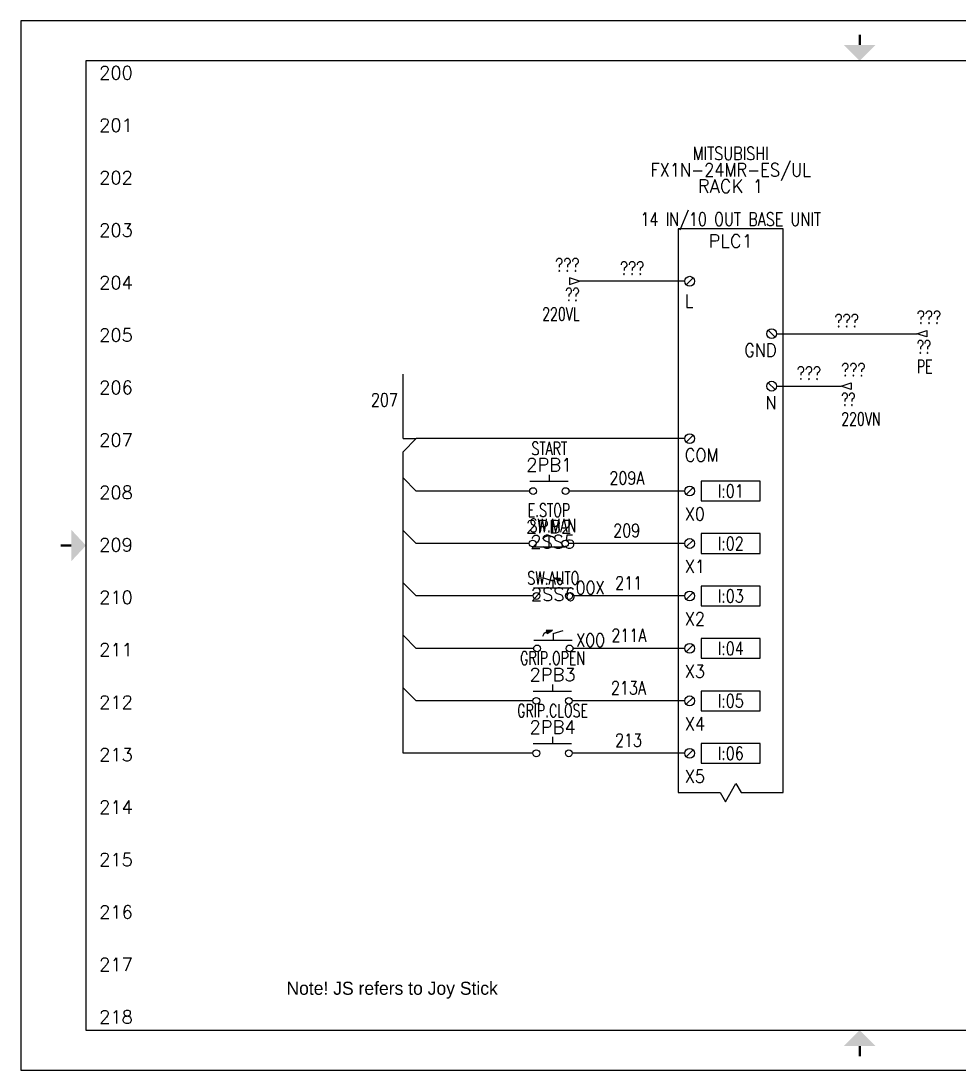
# Model space of a CAD drawing. Extents: x 0 to 22.7, y 0 to 10.
# Drawn here: x 0 to 8.95, y 0 to 10 of the extents above; entities that cross this region are included whole.
import ezdxf
from ezdxf.enums import TextEntityAlignment as Align

# ---------------------------------------------------------------- set-up
doc = ezdxf.new("R2010")
doc.units = 0
doc.header["$MEASUREMENT"] = 0
for name, color, linetype in [('DESC', 1, 'Continuous'), ('GRY_20AWG', 9, 'Continuous'), ('MISC', 2, 'Continuous'), ('SYMS', 7, 'Continuous'), ('TAGS', 51, 'Continuous'), ('TERMS', 4, 'Continuous'), ('Title Block', 7, 'Continuous'), ('Viewport', 7, 'Continuous'), ('WIRENO', 70, 'Continuous'), ('WIREREF_DEST', 61, 'Continuous'), ('XREF', 7, 'Continuous')]:
    doc.layers.add(name, color=color, linetype=linetype)
doc.styles.add('Roman', font='romans')
doc.styles.add('WD', font='romans.shx')

# ---------------------------------------------------------------- blocks, each defined once
blk = doc.blocks.new('ANSI_border_B')
at = {"layer": 'Title Block'}
for p, q in [((0, 10), (0, 0)), ((16, 10), (0, 10)), ((16, 0), (16, 10)), ((0.62, 9.62), (0.62, 0.38)), ((15.38, 9.62), (0.62, 9.62)), ((9.88, 9.62), (9.88, 9.37)), ((15.38, 0.38), (15.38, 9.62)), ((9.88, 9.37), (15.38, 9.37)), ((0.62, 0.38), (15.38, 0.38)), ((0, 0), (16, 0))]:
    blk.add_line(p, q, dxfattribs=at)
at = {"layer": 'Title Block', "const_width": 0.02}
for points in [[(8, 9.87), (8, 9.77)], [(0.38, 5), (0.48, 5)], [(15.62, 5), (15.52, 5)], [(8, 0.13), (8, 0.23)]]:
    blk.add_lwpolyline(points, dxfattribs=at)
at = {"layer": 'Title Block'}
for points in [[(7.85, 9.77), (8.15, 9.77), (8, 9.62)], [(0.48, 4.85), (0.48, 5.15), (0.62, 5)], [(15.52, 4.85), (15.52, 5.15), (15.38, 5)], [(7.85, 0.23), (8.15, 0.23), (8, 0.38)]]:
    blk.add_solid(points, dxfattribs=at)
at = {"layer": 'Title Block', "style": 'Roman'}
blk.add_text('REVISIONS', height=0.065, dxfattribs=at).set_placement((12.5902, 9.4525))
blk = doc.blocks.new('JIC_border_B')
blk.add_blockref('ANSI_border_B', (0, 0))
blk = doc.blocks.new('PLCIO_130F')
at = {"layer": 'SYMS'}
for p, q in [((0.5, 0.5), (-0.5, 0.5)), ((-0.5, 0.5), (-0.5, -4.875)), ((0.5, -4.875), (0.5, 0.5)), ((-0.357, 0.033), (-0.424, -0.033)), ((0.357, -0.467), (0.424, -0.533)), ((0.357, -0.967), (0.424, -1.033)), ((-0.357, -1.467), (-0.424, -1.533)), ((-0.357, -1.967), (-0.424, -2.033)), ((0.281, -1.906), (-0.281, -1.906)), ((-0.281, -1.906), (-0.281, -2.094)), ((0.281, -2.094), (0.281, -1.906)), ((-0.281, -2.094), (0.281, -2.094)), ((-0.357, -2.467), (-0.424, -2.533)), ((0.281, -2.406), (-0.281, -2.406)), ((-0.281, -2.406), (-0.281, -2.594)), ((0.281, -2.594), (0.281, -2.406)), ((-0.281, -2.594), (0.281, -2.594)), ((-0.357, -2.967), (-0.424, -3.033)), ((0.281, -2.906), (-0.281, -2.906)), ((-0.281, -2.906), (-0.281, -3.094)), ((0.281, -3.094), (0.281, -2.906)), ((-0.281, -3.094), (0.281, -3.094)), ((-0.357, -3.467), (-0.424, -3.533)), ((0.281, -3.406), (-0.281, -3.406)), ((-0.281, -3.406), (-0.281, -3.594)), ((0.281, -3.594), (0.281, -3.406)), ((-0.281, -3.594), (0.281, -3.594)), ((-0.357, -3.967), (-0.424, -4.033)), ((0.281, -3.906), (-0.281, -3.906)), ((-0.281, -3.906), (-0.281, -4.094)), ((0.281, -4.094), (0.281, -3.906)), ((-0.281, -4.094), (0.281, -4.094)), ((-0.357, -4.467), (-0.424, -4.533)), ((0.281, -4.406), (-0.281, -4.406)), ((-0.281, -4.406), (-0.281, -4.594)), ((0.281, -4.594), (0.281, -4.406)), ((-0.281, -4.594), (0.281, -4.594)), ((-0.05, -4.962), (0.05, -4.788)), ((0.05, -4.788), (0.1, -4.875)), ((-0.5, -4.875), (-0.1, -4.875)), ((-0.1, -4.875), (-0.05, -4.962)), ((0.1, -4.875), (0.5, -4.875))]:
    blk.add_line(p, q, dxfattribs=at)
for centre in [(-0.391, 0), (0.391, -0.5), (0.391, -1), (-0.391, -1.5), (-0.391, -2), (-0.391, -2.5), (-0.391, -3), (-0.391, -3.5), (-0.391, -4), (-0.391, -4.5)]:
    blk.add_circle(centre, 0.0469, dxfattribs=at)
at = {"layer": 'SYMS', "style": 'WD'}
for tag, width, p in [('INST', 0.8, (0, 1.482)), ('LOC', 0.8, (0, 1.312)), ('MFG', 0.8, (0, 1.156)), ('CAT', 0.9, (0, 1)), ('DESC', 0.8, (0, 0.53))]:
    blk.add_attdef(tag, text='', height=0.125, dxfattribs=dict(at, width=width)).set_placement(p, align=Align.CENTER)
at = {"layer": 'SYMS', "linetype": 'Continuous', "style": 'WD', "flags": 9}
blk.add_attdef('ASSYCODE', text='', height=0.01, dxfattribs=at).set_placement((0.23, 1.071), align=Align.CENTER)
at = {"layer": 'SYMS', "style": 'WD'}
for tag, p in [('LINE1', (0, 0.844)), ('LINE2', (0, 0.688)), ('TAG', (0, 0.322))]:
    blk.add_attdef(tag, text='', height=0.125, dxfattribs=at).set_placement(p, align=Align.CENTER)
at = {"layer": 'SYMS', "style": 'WD', "flags": 1}
for tag, p in [('X4TERM01', (-0.438, 0)), ('X1TERM02', (0.438, -0.5)), ('X1TERM03', (0.438, -1)), ('X4TERM04', (-0.438, -1.5)), ('X4TERM05', (-0.438, -2)), ('X4TERM06', (-0.438, -2.5)), ('X4TERM07', (-0.438, -3)), ('X4TERM08', (-0.438, -3.5)), ('X4TERM09', (-0.438, -4)), ('X4TERM10', (-0.438, -4.5))]:
    blk.add_attdef(tag, p, '', height=0.01, dxfattribs=at)
at = {"layer": 'SYMS', "style": 'WD'}
for tag, width, p in [('TERMDESC01', 0.8, (-0.625, -0.062)), ('TERMDESC02', 0.9, (-0.625, -0.562)), ('TERM02', 0.9, (0.438, -0.594)), ('TERMDESC03', 0.9, (-0.625, -1.062)), ('TERM03', 0.9, (0.438, -1.094)), ('TERMDESC04', 0.8, (-0.625, -1.562)), ('TERMDESC05', 0.9, (-0.625, -2.062)), ('TERMDESC06', 0.9, (-0.625, -2.562)), ('TERMDESC07', 0.9, (-0.625, -3.062)), ('TERMDESC08', 0.9, (-0.625, -3.562)), ('TERMDESC09', 0.9, (-0.625, -4.062)), ('TERMDESC10', 0.9, (-0.625, -4.562))]:
    blk.add_attdef(tag, text='', height=0.125, dxfattribs=dict(at, width=width)).set_placement(p, align=Align.TOP_RIGHT)
at = {"layer": 'SYMS', "style": 'WD', "width": 0.9}
for tag, p in [('TERM01', (-0.438, -0.125)), ('TERM04', (-0.438, -1.594)), ('TERM05', (-0.438, -2.156)), ('TERM06', (-0.438, -2.656)), ('TERM07', (-0.438, -3.156)), ('TERM08', (-0.438, -3.656)), ('TERM09', (-0.438, -4.156)), ('TERM10', (-0.438, -4.656))]:
    blk.add_attdef(tag, text='', height=0.125, dxfattribs=at).set_placement(p, align=Align.TOP_LEFT)
for tag, p in [('DESCA05', (1.25, -1.969)), ('DESCB05', (1.25, -2.125)), ('DESCC05', (1.25, -2.281)), ('DESCD05', (1.25, -2.438)), ('DESCA06', (1.25, -2.469)), ('DESCE05', (1.25, -2.594)), ('DESCB06', (1.25, -2.625)), ('DESCC06', (1.25, -2.781)), ('DESCD06', (1.25, -2.938)), ('DESCA07', (1.25, -2.969)), ('DESCE06', (1.25, -3.094)), ('DESCB07', (1.25, -3.125)), ('DESCC07', (1.25, -3.281)), ('DESCD07', (1.25, -3.438)), ('DESCA08', (1.25, -3.469)), ('DESCE07', (1.25, -3.594)), ('DESCB08', (1.25, -3.625)), ('DESCC08', (1.25, -3.781)), ('DESCD08', (1.25, -3.938)), ('DESCA09', (1.25, -3.969)), ('DESCE08', (1.25, -4.094)), ('DESCB09', (1.25, -4.125)), ('DESCC09', (1.25, -4.281)), ('DESCD09', (1.25, -4.438)), ('DESCA10', (1.25, -4.469)), ('DESCE09', (1.25, -4.594)), ('DESCB10', (1.25, -4.625)), ('DESCC10', (1.25, -4.781)), ('DESCD10', (1.25, -4.938)), ('DESCE10', (1.25, -5.094))]:
    blk.add_attdef(tag, p, '', height=0.125, dxfattribs=at)
at = {"layer": 'SYMS', "style": 'WD', "width": 0.8}
for tag, p in [('TAGA05', (0, -2)), ('TAGA06', (0, -2.5)), ('TAGA07', (0, -3)), ('TAGA08', (0, -3.5)), ('TAGA09', (0, -4)), ('TAGA10', (0, -4.5))]:
    blk.add_attdef(tag, text='', height=0.125, dxfattribs=at).set_placement(p, align=Align.MIDDLE_CENTER)
blk = doc.blocks.new('WD_MLRH')
at = {"style": 'WD'}
blk.add_attdef('RUNGFIRST', text='', height=0.125, dxfattribs=at).set_placement((-0.25, 0), align=Align.MIDDLE_RIGHT)
at = {"style": 'WD', "flags": 1}
for tag, p in [('RUNGHORV', (-0.25, -0.127)), ('RUNGDIST', (-0.25, -0.2)), ('RUNGINC', (-0.25, -0.163)), ('WIREMODE', (-0.25, -0.281)), ('RUNGCNT', (-0.25, -0.237)), ('WIREFMT', (-0.25, -0.321)), ('WIRE-START', (-0.25, -0.356)), ('WIRE-GSUF', (-0.25, -0.396)), ('PH3SPACE', (-0.25, -0.437))]:
    blk.add_attdef(tag, text='', height=0.025, dxfattribs=at).set_placement(p, align=Align.RIGHT)
blk = doc.blocks.new('HT0_812')
for p, q in [((0, 0), (0, 0.125)), ((0, 0), (0.125, 0)), ((0.125, 0), (0, -0.125))]:
    blk.add_line(p, q)
at = {"style": 'WD', "flags": 1}
for tag, p in [('X2TERM01', (0, 0.125)), ('WDWSEQ', (0.096, 0.061)), ('X1TERM01', (0.125, 0)), ('X8TERM01', (0, -0.125))]:
    blk.add_attdef(tag, p, '', height=0.02, dxfattribs=at)
blk = doc.blocks.new('HT0_281')
for p in [(0, -0.125), (0.125, 0)]:
    blk.add_line(p, (0, 0.125))
at = {"style": 'WD', "flags": 1}
for tag, p in [('X2TERM01', (0, 0.125)), ('WDWSEQ', (0.096, 0.061)), ('X1TERM01', (0.125, 0)), ('X8TERM01', (0, -0.125))]:
    blk.add_attdef(tag, p, '', height=0.02, dxfattribs=at)
blk = doc.blocks.new('HPB11')
for p, q in [((0, 0.156), (0, 0.094)), ((-0.185, 0.094), (0.18, 0.094))]:
    blk.add_line(p, q)
for centre in [(-0.155, 0), (0.155, 0)]:
    blk.add_circle(centre, 0.0322)
at = {"style": 'WD', "width": 0.7}
for tag, p in [('INST', (0, 0.826)), ('LOC', (0, 0.656)), ('DESC1', (0, 0.5)), ('DESC2', (0, 0.344)), ('XREF', (0, -0.219))]:
    blk.add_attdef(tag, text='', height=0.125, dxfattribs=at).set_placement(p, align=Align.CENTER)
at = {"style": 'WD'}
blk.add_attdef('TAG1', text='', height=0.125, dxfattribs=at).set_placement((0, 0.188), align=Align.CENTER)
for tag, p in [('X2LINK', (0, 0.219)), ('X8LINK', (0, 0))]:
    blk.add_attdef(tag, p, '', height=0.01, dxfattribs=at)
for tag, p, height, flags in [('FAMILY', (0.205, 0.152), 0.01, 9), ('CONTACT', (0.205, 0.136), 0.01, 1), ('X4TERM01', (-0.188, 0), 0.0125, 1), ('X1TERM02', (0.188, 0), 0.0125, 1)]:
    blk.add_attdef(tag, p, '', height=height, dxfattribs=dict(at, flags=flags))
at = {"linetype": 'Continuous', "style": 'WD', "flags": 9}
for tag, p in [('CAT', (0.23, 0.108)), ('ASSYCODE', (0.23, 0.071)), ('MFG', (0.228, 0.089))]:
    blk.add_attdef(tag, text='', height=0.01, dxfattribs=at).set_placement(p, align=Align.CENTER)
at = {"linetype": 'Continuous', "style": 'WD', "flags": 8}
blk.add_attdef('TERM01', text='', height=0.125, dxfattribs=at).set_placement((-0.25, -0.031), align=Align.TOP_RIGHT)
blk.add_attdef('TERM02', text='', height=0.125, dxfattribs=at).set_placement((0.25, -0.031), align=Align.TOP_LEFT)
blk = doc.blocks.new('HPB12M')
for p, q in [((0, 0.074), (0, -0.031)), ((-0.156, -0.032), (0.156, -0.032))]:
    blk.add_line(p, q)
for centre in [(-0.155, 0), (0.155, 0)]:
    blk.add_circle(centre, 0.0322)
blk.add_arc((0, -0.006), 0.0781, 36.8699, 143.1301)
at = {"style": 'WD', "width": 0.7}
for tag, p in [('INST', (0, 0.738)), ('LOC', (0, 0.568)), ('DESC1', (0, 0.412)), ('DESC2', (0, 0.255)), ('XREF', (0, -0.232))]:
    blk.add_attdef(tag, text='', height=0.125, dxfattribs=at).set_placement(p, align=Align.CENTER)
at = {"style": 'WD'}
blk.add_attdef('TAG1', text='', height=0.125, dxfattribs=at).set_placement((0, 0.099), align=Align.CENTER)
for tag, p in [('X2LINK', (0, 0.125)), ('X8LINK', (0, -0.094))]:
    blk.add_attdef(tag, p, '', height=0.01, dxfattribs=at)
for tag, p, height, flags in [('X4TERM01', (-0.188, 0), 0.0125, 1), ('FAMILY', (0.054, 0.058), 0.01, 9), ('CONTACT', (0.054, 0.042), 0.01, 9), ('X1TERM02', (0.188, 0), 0.0125, 1)]:
    blk.add_attdef(tag, p, '', height=height, dxfattribs=dict(at, flags=flags))
at = {"linetype": 'Continuous', "style": 'WD', "flags": 9}
for tag, p in [('MFG', (0.076, 0)), ('CAT', (0.076, 0.017)), ('ASSYCODE', (0.076, -0.017))]:
    blk.add_attdef(tag, text='', height=0.01, dxfattribs=at).set_placement(p, align=Align.CENTER)
at = {"linetype": 'Continuous', "style": 'WD', "flags": 8}
blk.add_attdef('TERM01', text='', height=0.125, dxfattribs=at).set_placement((-0.25, -0.016), align=Align.TOP_RIGHT)
blk.add_attdef('TERM02', text='', height=0.125, dxfattribs=at).set_placement((0.25, -0.016), align=Align.TOP_LEFT)
blk = doc.blocks.new('*X49')
at = {"color": 0, "linetype": 'ByBlock'}
for p, q in [((0.005, 0.175), (0.008, 0.178)), ((0.011, 0.172), (0.017, 0.178)), ((0.016, 0.169), (0.025, 0.177)), ((0.022, 0.165), (0.033, 0.177)), ((0.027, 0.162), (0.041, 0.176)), ((0.033, 0.158), (0.05, 0.175)), ((0.038, 0.155), (0.058, 0.175)), ((0.043, 0.152), (0.057, 0.165)), ((0.049, 0.148), (0.053, 0.152))]:
    blk.add_line(p, q, dxfattribs=at)
blk = doc.blocks.new('HSS113R')
for p, q in [((0, 0.141), (-0.094, 0.172)), ((0, 0.141), (0, 0.078)), ((0.009, 0.174), (0.069, 0.17)), ((0.06, 0.142), (0.009, 0.174)), ((0.069, 0.17), (0.06, 0.142)), ((-0.185, 0.078), (0.18, 0.078))]:
    blk.add_line(p, q)
for centre in [(-0.155, 0), (0.155, 0)]:
    blk.add_circle(centre, 0.0322)
blk.add_arc((0.043, 0.097), 0.0621, 16.0385, 68.9426)
blk.add_blockref('*X49', (0.009, -0.005))
at = {"style": 'WD', "width": 0.7}
for tag, p in [('INST', (0, 1.091)), ('LOC', (0, 0.922)), ('DESC1', (0, 0.766)), ('DESC2', (0, 0.609)), ('POS2', (0, 0.297)), ('XREF', (0, -0.219))]:
    blk.add_attdef(tag, text='', height=0.125, dxfattribs=at).set_placement(p, align=Align.CENTER)
at = {"style": 'WD'}
blk.add_attdef('TAG1', text='', height=0.125, dxfattribs=at).set_placement((0, 0.453), align=Align.CENTER)
at = {"style": 'WD', "width": 0.7}
blk.add_attdef('POS1', text='', height=0.125, dxfattribs=at).set_placement((-0.125, 0.156), align=Align.RIGHT)
at = {"style": 'WD'}
for tag, p in [('X2LINK', (0, 0.219)), ('X8LINK', (0, 0))]:
    blk.add_attdef(tag, p, '', height=0.01, dxfattribs=at)
for tag, p, width in [('POS3', (0.125, 0.156), 0.7), ('STATE', (0.219, 0.016), 0.8)]:
    blk.add_attdef(tag, p, '', height=0.125, dxfattribs=dict(at, width=width))
for tag, p, height, flags in [('X4TERM01', (-0.188, 0), 0.0125, 1), ('FAMILY', (0.044, 0.053), 0.01, 9), ('CONTACT', (0.044, 0.037), 0.01, 1), ('X1TERM02', (0.188, 0), 0.0125, 1)]:
    blk.add_attdef(tag, p, '', height=height, dxfattribs=dict(at, flags=flags))
at = {"linetype": 'Continuous', "style": 'WD', "flags": 9}
for tag, p in [('MFG', (0.069, -0.005)), ('CAT', (0.069, 0.009)), ('ASSYCODE', (0.071, -0.021))]:
    blk.add_attdef(tag, text='', height=0.01, dxfattribs=at).set_placement(p, align=Align.CENTER)
at = {"linetype": 'Continuous', "style": 'WD', "flags": 8}
blk.add_attdef('TERM01', text='', height=0.125, dxfattribs=at).set_placement((-0.25, -0.031), align=Align.TOP_RIGHT)
blk.add_attdef('TERM02', text='', height=0.125, dxfattribs=at).set_placement((0.25, -0.031), align=Align.TOP_LEFT)
blk = doc.blocks.new('*X51')
at = {"color": 0, "linetype": 'ByBlock'}
for p, q in [((0.005, 0.175), (0.008, 0.178)), ((0.011, 0.172), (0.017, 0.178)), ((0.016, 0.169), (0.025, 0.177)), ((0.022, 0.165), (0.033, 0.177)), ((0.027, 0.162), (0.041, 0.176)), ((0.033, 0.158), (0.05, 0.175)), ((0.038, 0.155), (0.058, 0.175)), ((0.043, 0.152), (0.057, 0.165)), ((0.049, 0.148), (0.053, 0.152))]:
    blk.add_line(p, q, dxfattribs=at)
blk = doc.blocks.new('HSS113L')
for p, q in [((-0.009, 0.174), (-0.069, 0.17)), ((-0.069, 0.17), (-0.06, 0.142)), ((-0.06, 0.142), (-0.009, 0.174)), ((0, 0.141), (0.094, 0.172)), ((0, 0.141), (0, 0.078)), ((-0.185, 0.078), (0.18, 0.078))]:
    blk.add_line(p, q)
for centre in [(-0.155, 0), (0.155, 0)]:
    blk.add_circle(centre, 0.0322)
blk.add_arc((-0.043, 0.097), 0.0621, 111.0574, 163.9615)
at = {"xscale": -1}
blk.add_blockref('*X51', (-0.009, -0.005), dxfattribs=at)
at = {"style": 'WD', "width": 0.7}
for tag, p in [('INST', (0, 1.091)), ('LOC', (0, 0.922)), ('DESC1', (0, 0.766)), ('DESC2', (0, 0.609)), ('POS2', (0, 0.297)), ('XREF', (0, -0.219))]:
    blk.add_attdef(tag, text='', height=0.125, dxfattribs=at).set_placement(p, align=Align.CENTER)
at = {"style": 'WD'}
blk.add_attdef('TAG1', text='', height=0.125, dxfattribs=at).set_placement((0, 0.453), align=Align.CENTER)
at = {"style": 'WD', "width": 0.7}
blk.add_attdef('POS1', text='', height=0.125, dxfattribs=at).set_placement((-0.125, 0.156), align=Align.RIGHT)
at = {"style": 'WD'}
for tag, p in [('X2LINK', (0, 0.219)), ('X8LINK', (0, 0))]:
    blk.add_attdef(tag, p, '', height=0.01, dxfattribs=at)
for tag, p, width in [('POS3', (0.125, 0.156), 0.7), ('STATE', (0.219, 0.016), 0.8)]:
    blk.add_attdef(tag, p, '', height=0.125, dxfattribs=dict(at, width=width))
for tag, p, height, flags in [('X4TERM01', (-0.188, 0), 0.0125, 1), ('FAMILY', (0.044, 0.053), 0.01, 9), ('CONTACT', (0.044, 0.037), 0.01, 1), ('X1TERM02', (0.188, 0), 0.0125, 1)]:
    blk.add_attdef(tag, p, '', height=height, dxfattribs=dict(at, flags=flags))
at = {"linetype": 'Continuous', "style": 'WD', "flags": 9}
for tag, p in [('MFG', (0.069, -0.005)), ('CAT', (0.069, 0.009)), ('ASSYCODE', (0.067, -0.024))]:
    blk.add_attdef(tag, text='', height=0.01, dxfattribs=at).set_placement(p, align=Align.CENTER)
at = {"linetype": 'Continuous', "style": 'WD', "flags": 8}
blk.add_attdef('TERM01', text='', height=0.125, dxfattribs=at).set_placement((-0.25, -0.031), align=Align.TOP_RIGHT)
blk.add_attdef('TERM02', text='', height=0.125, dxfattribs=at).set_placement((0.25, -0.031), align=Align.TOP_LEFT)
blk = doc.blocks.new('WD_WNH')
at = {"linetype": 'Continuous', "style": 'WD', "width": 0.8}
blk.add_attdef('WIRENO', text='', height=0.125, dxfattribs=at).set_placement((0, 0.062), align=Align.CENTER)
at = {"style": 'WD', "flags": 1}
for tag, p in [('W01USER', (0, 0.078)), ('W02USER', (0, 0.07)), ('W03USER', (0, 0.062)), ('W04USER', (0, 0.055)), ('W05USER', (0, 0.047)), ('W06USER', (0, 0.039)), ('W07USER', (0, 0.031)), ('W08USER', (0, 0.023)), ('W09USER', (0, 0.016)), ('W10USER', (0, 0.008))]:
    blk.add_attdef(tag, text='', height=0.005, dxfattribs=at).set_placement(p, align=Align.CENTER)
blk = doc.blocks.new('HA1D1')
blk.add_lwpolyline([(0.094, 0), (0.094, -0.031), (0, 0), (0.094, 0.031), (0.094, 0)])
at = {"style": 'WD', "width": 0.8, "flags": 8}
blk.add_attdef('WIRENO', (0, 0.094), '', height=0.125, dxfattribs=at)
at = {"style": 'WD', "flags": 1}
for tag, p in [('SIGCODE', (-0.02, 0.047)), ('X4TERM01', (0, 0))]:
    blk.add_attdef(tag, p, '', height=0.01, dxfattribs=at)
at = {"style": 'WD', "width": 0.7}
for tag, p in [('XREF', (0, -0.188)), ('DESC1', (0, -0.375))]:
    blk.add_attdef(tag, p, '', height=0.125, dxfattribs=at)
blk = doc.blocks.new('HA1D3')
blk.add_lwpolyline([(-0.094, 0), (-0.094, -0.031), (0, 0), (-0.094, 0.031), (-0.094, 0)])
at = {"style": 'WD', "width": 0.8, "flags": 8}
blk.add_attdef('WIRENO', text='', height=0.125, dxfattribs=at).set_placement((0, 0.094), align=Align.RIGHT)
at = {"style": 'WD', "flags": 1}
blk.add_attdef('SIGCODE', text='', height=0.01, dxfattribs=at).set_placement((-0.02, 0.047), align=Align.RIGHT)
blk.add_attdef('X1TERM01', (0, 0), '', height=0.01, dxfattribs=at)
at = {"style": 'WD', "width": 0.7}
for tag, p in [('XREF', (0, -0.188)), ('DESC1', (0, -0.375))]:
    blk.add_attdef(tag, text='', height=0.125, dxfattribs=at).set_placement(p, align=Align.RIGHT)
blk = doc.blocks.new('WD_WNV')
at = {"linetype": 'Continuous', "style": 'WD', "width": 0.8}
blk.add_attdef('WIRENO', text='', height=0.125, dxfattribs=at).set_placement((-0.05, 0), align=Align.MIDDLE_RIGHT)
at = {"style": 'WD', "flags": 1}
for tag, p in [('W01USER', (-0.062, 0.094)), ('W02USER', (-0.062, 0.086)), ('W03USER', (-0.062, 0.078)), ('W04USER', (-0.062, 0.07)), ('W05USER', (-0.062, 0.062)), ('W06USER', (-0.062, 0.055)), ('W07USER', (-0.062, 0.047)), ('W08USER', (-0.062, 0.039)), ('W09USER', (-0.062, 0.031)), ('W10USER', (-0.062, 0.023))]:
    blk.add_attdef(tag, text='', height=0.005, dxfattribs=at).set_placement(p, align=Align.CENTER)

msp = doc.modelspace()

# ---------------------------------------------------------------- linework, layer by layer
at = {"layer": 'GRY_20AWG'}
for p, q in [((6.331, 7.519), (5.327, 7.519)), ((7.206, 7.019), (8.544, 7.019)), ((3.645, 6.144), (3.645, 6.633)), ((7.206, 6.519), (7.823, 6.519)), ((6.331, 6.019), (3.77, 6.019)), ((3.645, 5.644), (3.645, 5.894)), ((4.852, 5.519), (3.77, 5.519)), ((6.331, 5.519), (5.227, 5.519)), ((3.645, 5.144), (3.645, 5.394)), ((4.848, 5.019), (3.77, 5.019)), ((6.331, 5.019), (5.223, 5.019)), ((3.645, 4.644), (3.645, 4.894)), ((4.884, 4.519), (3.77, 4.519)), ((6.331, 4.519), (5.259, 4.519)), ((3.645, 4.144), (3.645, 4.394)), ((4.89, 4.019), (3.77, 4.019)), ((6.331, 4.019), (5.265, 4.019)), ((3.645, 3.644), (3.645, 3.894)), ((4.882, 3.519), (3.77, 3.519)), ((6.331, 3.519), (5.257, 3.519)), ((3.645, 3.019), (3.645, 3.394)), ((4.882, 3.019), (3.645, 3.019)), ((6.331, 3.019), (5.257, 3.019))]:
    msp.add_line(p, q, dxfattribs=at)

# ---------------------------------------------------------------- block references
ref = msp.add_blockref('WD_MLRH', (1.317, 9.506))
ref.add_attrib('RUNGFIRST', '200', dxfattribs={"layer": 'MISC', "height": 0.125, "style": 'WD'}).set_placement((1.067, 9.506), align=Align.MIDDLE_RIGHT)
for name, p in [('HT0_812', (3.645, 6.019)), ('HT0_281', (3.645, 5.519)), ('HT0_281', (3.645, 5.019)), ('HT0_281', (3.645, 4.519)), ('HT0_281', (3.645, 4.019)), ('HT0_281', (3.645, 3.519))]:
    msp.add_blockref(name, p, dxfattribs=at)
at = {"layer": 'SYMS'}
ref = msp.add_blockref('PLCIO_130F', (6.769, 7.519), dxfattribs=at)
ref.add_attrib('TERM01', 'L', dxfattribs={"layer": 'TERMS', "height": 0.125, "style": 'WD', "width": 0.9}).set_placement((6.331, 7.394), align=Align.TOP_LEFT)
ref.add_attrib('MFG', 'MITSUBISHI', dxfattribs={"layer": 'MISC', "height": 0.125, "style": 'WD', "width": 0.8}).set_placement((6.769, 8.675), align=Align.CENTER)
ref.add_attrib('DESC', '14 IN/10 OUT BASE UNIT', dxfattribs={"layer": 'DESC', "height": 0.125, "style": 'WD', "width": 0.8}).set_placement((6.769, 8.048), align=Align.CENTER)
ref.add_attrib('LINE1', 'RACK 1', dxfattribs={"layer": 'MISC', "height": 0.125, "style": 'WD'}).set_placement((6.769, 8.363), align=Align.CENTER)
ref.add_attrib('TAG', 'PLC1', dxfattribs={"layer": 'TAGS', "height": 0.125, "style": 'WD'}).set_placement((6.769, 7.84), align=Align.CENTER)
ref.add_attrib('CAT', 'FX1N-24MR-ES/UL', dxfattribs={"layer": 'MISC', "height": 0.125, "style": 'WD', "width": 0.9}).set_placement((6.769, 8.519), align=Align.CENTER)
ref.add_attrib('TERM02', 'GND', dxfattribs={"layer": 'TERMS', "height": 0.125, "style": 'WD', "width": 0.9}).set_placement((7.206, 6.925), align=Align.TOP_RIGHT)
ref.add_attrib('TERM03', 'N', dxfattribs={"layer": 'TERMS', "height": 0.125, "style": 'WD', "width": 0.9}).set_placement((7.206, 6.425), align=Align.TOP_RIGHT)
ref.add_attrib('TERM04', 'COM', dxfattribs={"layer": 'TERMS', "height": 0.125, "style": 'WD', "width": 0.9}).set_placement((6.331, 5.925), align=Align.TOP_LEFT)
ref.add_attrib('TERM05', 'X0', dxfattribs={"layer": 'TERMS', "height": 0.125, "style": 'WD', "width": 0.9}).set_placement((6.331, 5.363), align=Align.TOP_LEFT)
ref.add_attrib('TAGA05', 'I:01', dxfattribs={"layer": 'TAGS', "height": 0.125, "style": 'WD', "width": 0.8}).set_placement((6.769, 5.519), align=Align.MIDDLE_CENTER)
ref.add_attrib('TERM06', 'X1', dxfattribs={"layer": 'TERMS', "height": 0.125, "style": 'WD', "width": 0.9}).set_placement((6.331, 4.863), align=Align.TOP_LEFT)
ref.add_attrib('TAGA06', 'I:02', dxfattribs={"layer": 'TAGS', "height": 0.125, "style": 'WD', "width": 0.8}).set_placement((6.769, 5.019), align=Align.MIDDLE_CENTER)
ref.add_attrib('TERM07', 'X2', dxfattribs={"layer": 'TERMS', "height": 0.125, "style": 'WD', "width": 0.9}).set_placement((6.331, 4.363), align=Align.TOP_LEFT)
ref.add_attrib('TAGA07', 'I:03', dxfattribs={"layer": 'TAGS', "height": 0.125, "style": 'WD', "width": 0.8}).set_placement((6.769, 4.519), align=Align.MIDDLE_CENTER)
ref.add_attrib('TERM08', 'X3', dxfattribs={"layer": 'TERMS', "height": 0.125, "style": 'WD', "width": 0.9}).set_placement((6.331, 3.863), align=Align.TOP_LEFT)
ref.add_attrib('TAGA08', 'I:04', dxfattribs={"layer": 'TAGS', "height": 0.125, "style": 'WD', "width": 0.8}).set_placement((6.769, 4.019), align=Align.MIDDLE_CENTER)
ref.add_attrib('TERM09', 'X4', dxfattribs={"layer": 'TERMS', "height": 0.125, "style": 'WD', "width": 0.9}).set_placement((6.331, 3.363), align=Align.TOP_LEFT)
ref.add_attrib('TAGA09', 'I:05', dxfattribs={"layer": 'TAGS', "height": 0.125, "style": 'WD', "width": 0.8}).set_placement((6.769, 3.519), align=Align.MIDDLE_CENTER)
ref.add_attrib('TERM10', 'X5', dxfattribs={"layer": 'TERMS', "height": 0.125, "style": 'WD', "width": 0.9}).set_placement((6.331, 2.863), align=Align.TOP_LEFT)
ref.add_attrib('TAGA10', 'I:06', dxfattribs={"layer": 'TAGS', "height": 0.125, "style": 'WD', "width": 0.8}).set_placement((6.769, 3.019), align=Align.MIDDLE_CENTER)
ref = msp.add_blockref('HA1D3', (5.327, 7.519), dxfattribs=at)
ref.add_attrib('DESC1', '220VL', dxfattribs={"layer": 'DESC', "height": 0.125, "style": 'WD', "width": 0.7}).set_placement((5.327, 7.144), align=Align.RIGHT)
ref.add_attrib('WIRENO', '???', dxfattribs={"layer": 'WIREREF_DEST', "height": 0.125, "style": 'WD', "width": 0.8, "flags": 8}).set_placement((5.327, 7.613), align=Align.RIGHT)
ref.add_attrib('XREF', '??', dxfattribs={"layer": 'XREF', "height": 0.125, "style": 'WD', "width": 0.7}).set_placement((5.327, 7.331), align=Align.RIGHT)
ref = msp.add_blockref('HA1D1', (8.544, 7.019), dxfattribs=at)
ref.add_attrib('DESC1', 'PE', (8.544, 6.644), dxfattribs={"layer": 'DESC', "height": 0.125, "style": 'WD', "width": 0.7})
ref.add_attrib('WIRENO', '???', (8.544, 7.113), dxfattribs={"layer": 'WIREREF_DEST', "height": 0.125, "style": 'WD', "width": 0.8, "flags": 8})
ref.add_attrib('XREF', '??', (8.544, 6.831), dxfattribs={"layer": 'XREF', "height": 0.125, "style": 'WD', "width": 0.7})
ref = msp.add_blockref('HA1D1', (7.823, 6.519), dxfattribs=at)
ref.add_attrib('DESC1', '220VN', (7.823, 6.144), dxfattribs={"layer": 'DESC', "height": 0.125, "style": 'WD', "width": 0.7})
ref.add_attrib('WIRENO', '???', (7.823, 6.613), dxfattribs={"layer": 'WIREREF_DEST', "height": 0.125, "style": 'WD', "width": 0.8, "flags": 8})
ref.add_attrib('XREF', '??', (7.823, 6.331), dxfattribs={"layer": 'XREF', "height": 0.125, "style": 'WD', "width": 0.7})
ref = msp.add_blockref('HPB11', (5.039, 5.519), dxfattribs=at)
ref.add_attrib('DESC2', 'START', dxfattribs={"layer": 'DESC', "height": 0.125, "style": 'WD', "width": 0.7}).set_placement((5.039, 5.863), align=Align.CENTER)
ref.add_attrib('TAG1', '2PB1', dxfattribs={"layer": 'TAGS', "height": 0.125, "style": 'WD'}).set_placement((5.039, 5.706), align=Align.CENTER)
ref = msp.add_blockref('HPB12M', (5.035, 5.019), dxfattribs=at)
ref.add_attrib('DESC2', 'E.STOP', dxfattribs={"layer": 'DESC', "height": 0.125, "style": 'WD', "width": 0.7}).set_placement((5.035, 5.274), align=Align.CENTER)
ref.add_attrib('TAG1', '2PB2', dxfattribs={"layer": 'TAGS', "height": 0.125, "style": 'WD'}).set_placement((5.035, 5.118), align=Align.CENTER)
ref = msp.add_blockref('HSS113R', (5.072, 4.519), dxfattribs=at)
ref.add_attrib('STATE', 'OOX', (5.291, 4.535), dxfattribs={"layer": 'MISC', "height": 0.125, "style": 'WD', "width": 0.8})
ref.add_attrib('DESC2', 'SW.MAN', dxfattribs={"layer": 'DESC', "height": 0.125, "style": 'WD', "width": 0.7}).set_placement((5.072, 5.128), align=Align.CENTER)
ref.add_attrib('TAG1', '2SS5', dxfattribs={"layer": 'TAGS', "height": 0.125, "style": 'WD'}).set_placement((5.072, 4.972), align=Align.CENTER)
ref = msp.add_blockref('HSS113L', (5.077, 4.019), dxfattribs=at)
ref.add_attrib('STATE', 'XOO', (5.296, 4.035), dxfattribs={"layer": 'MISC', "height": 0.125, "style": 'WD', "width": 0.8})
ref.add_attrib('DESC2', 'SW.AUTO', dxfattribs={"layer": 'DESC', "height": 0.125, "style": 'WD', "width": 0.7}).set_placement((5.077, 4.628), align=Align.CENTER)
ref.add_attrib('TAG1', '2SS6', dxfattribs={"layer": 'TAGS', "height": 0.125, "style": 'WD'}).set_placement((5.077, 4.472), align=Align.CENTER)
ref = msp.add_blockref('HPB11', (5.07, 3.519), dxfattribs=at)
ref.add_attrib('DESC2', 'GRIP.OPEN', dxfattribs={"layer": 'DESC', "height": 0.125, "style": 'WD', "width": 0.7}).set_placement((5.07, 3.863), align=Align.CENTER)
ref.add_attrib('TAG1', '2PB3', dxfattribs={"layer": 'TAGS', "height": 0.125, "style": 'WD'}).set_placement((5.07, 3.706), align=Align.CENTER)
ref = msp.add_blockref('HPB11', (5.07, 3.019), dxfattribs=at)
ref.add_attrib('DESC2', 'GRIP.CLOSE', dxfattribs={"layer": 'DESC', "height": 0.125, "style": 'WD', "width": 0.7}).set_placement((5.07, 3.363), align=Align.CENTER)
ref.add_attrib('TAG1', '2PB4', dxfattribs={"layer": 'TAGS', "height": 0.125, "style": 'WD'}).set_placement((5.07, 3.206), align=Align.CENTER)
at = {"layer": 'Viewport'}
msp.add_blockref('JIC_border_B', (0, 0), dxfattribs=at)
at = {"layer": 'WIRENO'}
ref = msp.add_blockref('WD_WNH', (5.829, 7.519), dxfattribs=at)
ref.add_attrib('WIRENO', '???', dxfattribs={"linetype": 'Continuous', "height": 0.125, "style": 'WD', "width": 0.8}).set_placement((5.829, 7.581), align=Align.CENTER)
ref = msp.add_blockref('WD_WNH', (7.875, 7.019), dxfattribs=at)
ref.add_attrib('WIRENO', '???', dxfattribs={"linetype": 'Continuous', "height": 0.125, "style": 'WD', "width": 0.8}).set_placement((7.875, 7.081), align=Align.CENTER)
ref = msp.add_blockref('WD_WNH', (7.515, 6.519), dxfattribs=at)
ref.add_attrib('WIRENO', '???', dxfattribs={"linetype": 'Continuous', "height": 0.125, "style": 'WD', "width": 0.8}).set_placement((7.515, 6.581), align=Align.CENTER)
ref = msp.add_blockref('WD_WNV', (3.645, 6.388), dxfattribs=at)
ref.add_attrib('WIRENO', '207', dxfattribs={"linetype": 'Continuous', "height": 0.125, "style": 'WD', "width": 0.8}).set_placement((3.595, 6.388), align=Align.MIDDLE_RIGHT)
ref = msp.add_blockref('WD_WNH', (5.779, 5.519), dxfattribs=at)
ref.add_attrib('WIRENO', '209A', dxfattribs={"linetype": 'Continuous', "height": 0.125, "style": 'WD', "width": 0.8}).set_placement((5.779, 5.581), align=Align.CENTER)
ref = msp.add_blockref('WD_WNH', (5.777, 5.019), dxfattribs=at)
ref.add_attrib('WIRENO', '209', dxfattribs={"linetype": 'Continuous', "height": 0.125, "style": 'WD', "width": 0.8}).set_placement((5.777, 5.081), align=Align.CENTER)
ref = msp.add_blockref('WD_WNH', (5.795, 4.519), dxfattribs=at)
ref.add_attrib('WIRENO', '211', dxfattribs={"linetype": 'Continuous', "height": 0.125, "style": 'WD', "width": 0.8}).set_placement((5.795, 4.581), align=Align.CENTER)
ref = msp.add_blockref('WD_WNH', (5.798, 4.019), dxfattribs=at)
ref.add_attrib('WIRENO', '211A', dxfattribs={"linetype": 'Continuous', "height": 0.125, "style": 'WD', "width": 0.8}).set_placement((5.798, 4.081), align=Align.CENTER)
ref = msp.add_blockref('WD_WNH', (5.794, 3.519), dxfattribs=at)
ref.add_attrib('WIRENO', '213A', dxfattribs={"linetype": 'Continuous', "height": 0.125, "style": 'WD', "width": 0.8}).set_placement((5.794, 3.581), align=Align.CENTER)
ref = msp.add_blockref('WD_WNH', (5.794, 3.019), dxfattribs=at)
ref.add_attrib('WIRENO', '213', dxfattribs={"linetype": 'Continuous', "height": 0.125, "style": 'WD', "width": 0.8}).set_placement((5.794, 3.081), align=Align.CENTER)

# ---------------------------------------------------------------- texts
at = {"style": 'WD'}
for s, p in [('201', (1.067, 9.006)), ('202', (1.067, 8.506)), ('203', (1.067, 8.006)), ('204', (1.067, 7.506)), ('205', (1.067, 7.006)), ('206', (1.067, 6.506)), ('207', (1.067, 6.006)), ('208', (1.067, 5.506)), ('209', (1.067, 5.006)), ('210', (1.067, 4.506)), ('211', (1.067, 4.006)), ('212', (1.067, 3.506)), ('213', (1.067, 3.006)), ('214', (1.067, 2.506)), ('215', (1.067, 2.006)), ('216', (1.067, 1.506)), ('217', (1.067, 1.006)), ('218', (1.067, 0.506))]:
    msp.add_text(s, height=0.125, dxfattribs=at).set_placement(p, align=Align.MIDDLE_RIGHT)
at = {"layer": 'SYMS', "insert": (2.532, 0.842), "char_height": 0.125, "attachment_point": 1}
msp.add_mtext_dynamic_manual_height_columns('Note! JS refers to Joy Stick', width=5.4855, gutter_width=1, heights=[0], dxfattribs=at)

doc.saveas('drawing.dxf')
